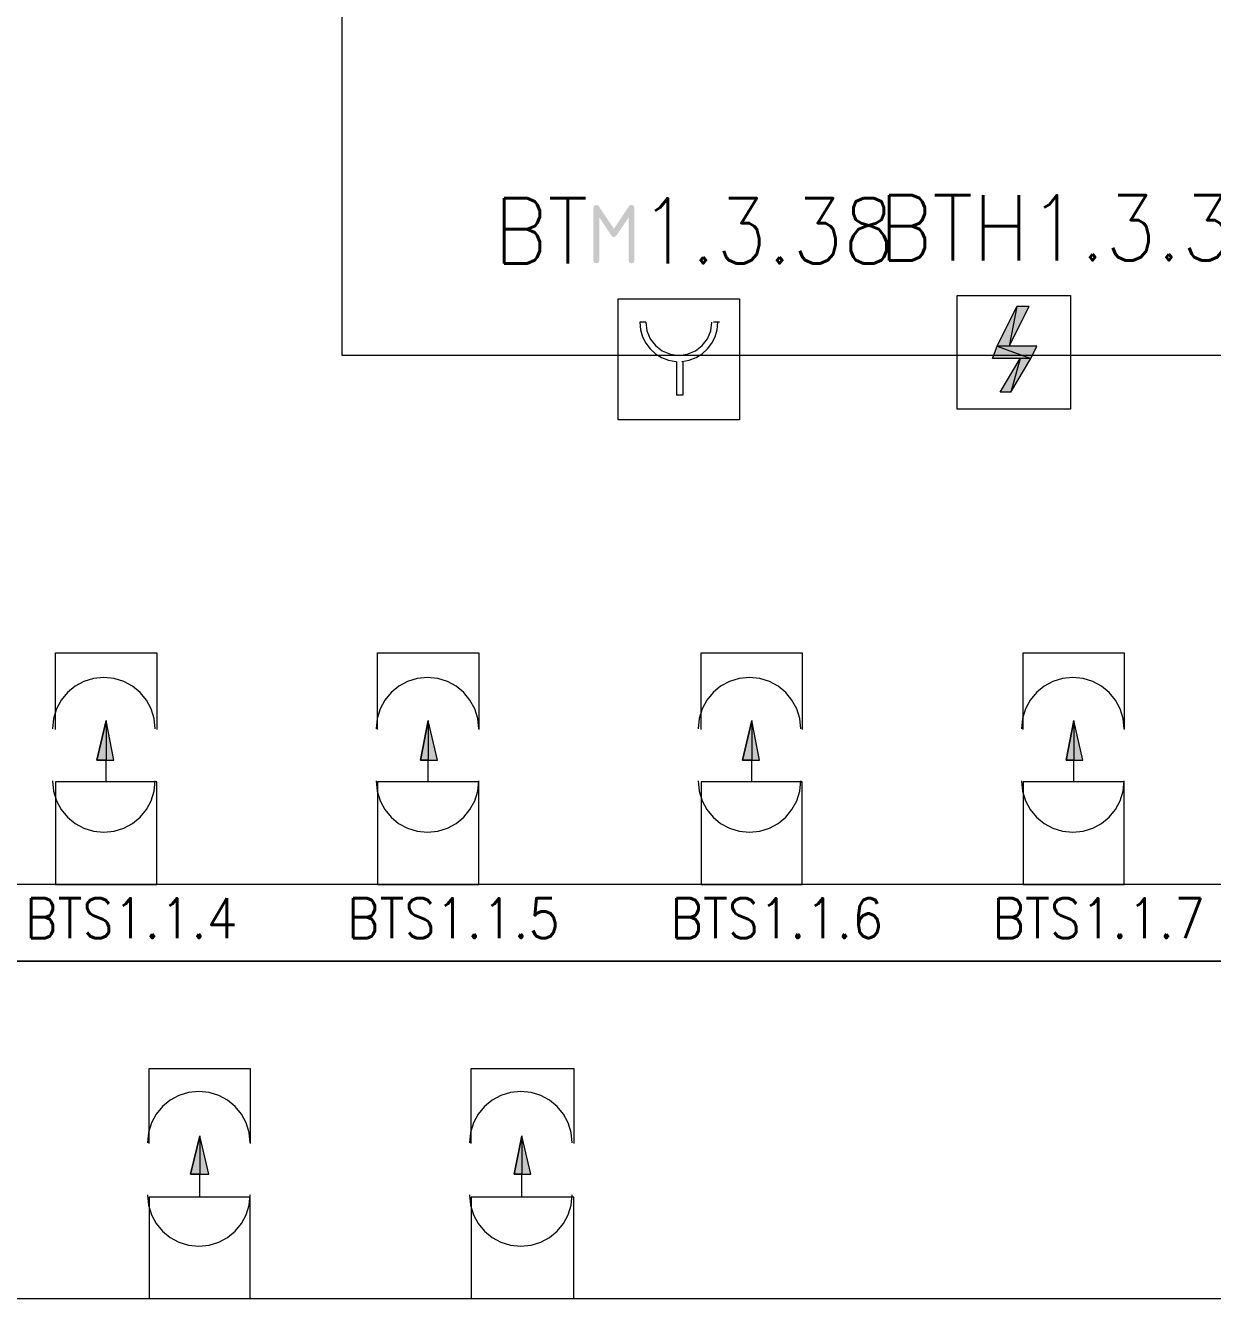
# Model space of a CAD drawing. Header units: millimetres. Extents: x 0 to 420, y 0 to 297.
# Drawn here: x 96.92 to 129.68, y 87.93 to 123.44 of the extents above; entities that cross this region are included whole.
import ezdxf

# ---------------------------------------------------------------- set-up
doc = ezdxf.new("R2010")
doc.units = ezdxf.units.MM
doc.styles.get("Standard").update_dxf_attribs({"font": 'STANDARD'})

msp = doc.modelspace()

# ---------------------------------------------------------------- hatches: boundary and pattern name
msp.add_hatch(color=7).paths.add_polyline_path([(113.648353, 118.496842), (113.708643, 118.476585), (113.728831, 118.415814), (113.728831, 116.96281), (113.708643, 116.902314), (113.648353, 116.882333), (113.587582, 116.902314), (113.567325, 116.96281), (113.567325, 118.150679), (113.238249, 117.657893), (113.203109, 117.620961), (113.163835, 117.608835), (113.123321, 117.620961), (113.087767, 117.657893), (112.760346, 118.150679), (112.760346, 116.96281), (112.740088, 116.902314), (112.679317, 116.882333), (112.618821, 116.902314), (112.598839, 116.96281), (112.598839, 118.415814), (112.618821, 118.476585), (112.679317, 118.496842), (112.719004, 118.486645), (112.750424, 118.456604), (113.163835, 117.836487), (113.579451, 118.461013), (113.608115, 118.487816)], flags=0)
h = msp.add_hatch(color=1)
h.paths.add_polyline_path([(124.629335, 115.697), (124.290668, 115.697), (124.079001, 114.596333)], flags=0)
h.paths.add_polyline_path([(124.290668, 115.697), (124.079001, 114.596333), (123.740335, 114.596333)], flags=0)
h = msp.add_hatch(color=1)
h.paths.add_polyline_path([(124.841001, 114.596333), (123.740335, 114.596333), (124.671668, 114.257666)], flags=0)
h.paths.add_polyline_path([(123.740335, 114.596333), (124.671668, 114.257666), (123.613335, 114.257666)], flags=0)
h = msp.add_hatch(color=1)
h.paths.add_polyline_path([(124.671668, 114.257666), (124.375335, 114.257666), (124.121335, 113.326333)], flags=0)
h.paths.add_polyline_path([(124.375335, 114.257666), (124.121335, 113.326333), (123.825001, 113.326333)], flags=0)
h = msp.add_hatch(color=6)
h.paths.add_polyline_path([(98.890668, 103.166333), (99.144668, 104.267), (99.144668, 103.166333)], flags=0)
h.paths.add_polyline_path([(99.144668, 104.267), (99.144668, 103.166333), (99.356335, 103.166333)], flags=0)
h = msp.add_hatch(color=6)
h.paths.add_polyline_path([(107.823001, 103.166333), (108.034668, 104.267), (108.034668, 103.166333)], flags=0)
h.paths.add_polyline_path([(108.034668, 104.267), (108.034668, 103.166333), (108.288668, 103.166333)], flags=0)
h = msp.add_hatch(color=6)
h.paths.add_polyline_path([(116.713001, 103.166333), (116.967001, 104.267), (116.967001, 103.166333)], flags=0)
h.paths.add_polyline_path([(116.967001, 104.267), (116.967001, 103.166333), (117.178668, 103.166333)], flags=0)
h = msp.add_hatch(color=6)
h.paths.add_polyline_path([(125.645335, 103.166333), (125.857001, 104.267), (125.857001, 103.166333)], flags=0)
h.paths.add_polyline_path([(125.857001, 104.267), (125.857001, 103.166333), (126.111001, 103.166333)], flags=0)
h = msp.add_hatch(color=6)
h.paths.add_polyline_path([(101.473001, 91.736333), (101.727001, 92.794666), (101.727001, 91.736333)], flags=0)
h.paths.add_polyline_path([(101.727001, 92.794666), (101.727001, 91.736333), (101.981001, 91.736333)], flags=0)
h = msp.add_hatch(color=6)
h.paths.add_polyline_path([(110.405335, 91.736333), (110.617001, 92.794666), (110.617001, 91.736333)], flags=0)
h.paths.add_polyline_path([(110.617001, 92.794666), (110.617001, 91.736333), (110.871001, 91.736333)], flags=0)

# ---------------------------------------------------------------- linework, layer by layer
at = {"color": 7, "lineweight": 0}
msp.add_lwpolyline([(25.696335, 97.620666), (25.696335, 193.928999), (368.850334, 193.928999), (368.850334, 97.620666), (25.696335, 97.620666), (368.850334, 97.620666), (368.850334, 68.368333), (25.696335, 68.368333)], close=True, dxfattribs=at)
at = {"color": 1, "lineweight": 0}
for points in [[(73.702335, 124.714), (76.538668, 124.714), (76.538668, 77.597), (297.434, 77.597), (297.434, 114.342333), (105.664001, 114.342333), (105.664001, 125.941666), (357.251, 125.941666), (357.251, 139.191999), (105.664001, 139.191999), (105.664001, 148.505333), (357.251, 148.505333), (357.251, 185.462333), (262.466667, 185.462333)], [(113.876668, 115.273666), (114.046001, 115.273666)], [(113.876668, 115.255704), (113.895885, 115.048818), (113.952406, 114.854688), (114.042628, 114.677213), (114.162947, 114.520295), (114.309762, 114.387834), (114.479469, 114.283732), (114.668467, 114.211888), (114.873152, 114.176204)], [(114.046001, 115.25625), (114.076688, 115.01803), (114.166683, 114.79959), (114.309844, 114.611646), (114.500026, 114.464913), (114.721926, 114.372973), (114.956168, 114.342327), (115.19041, 114.372973), (115.41231, 114.464913), (115.602492, 114.611646), (115.745653, 114.79959), (115.835648, 115.01803), (115.866335, 115.25625)], [(115.0392, 114.176191), (115.243884, 114.211877), (115.432877, 114.283725), (115.60258, 114.387833), (115.74939, 114.520298), (115.869706, 114.677219), (115.959929, 114.854693), (116.016455, 115.048818), (116.035685, 115.255691)], [(115.908668, 115.273666), (116.078001, 115.273666)], [(114.892668, 114.173), (114.892668, 113.241666)], [(115.062001, 114.173), (115.062001, 113.241666)], [(115.062001, 113.241666), (114.892668, 113.241666)]]:
    msp.add_lwpolyline(points, dxfattribs=at)
at = {"color": 6, "lineweight": 0}
for points in [[(72.136001, 122.597333), (72.136001, 112.098666), (75.480335, 112.098666), (75.480335, 88.307333), (100.330001, 88.307333)], [(97.747668, 104.013), (97.747668, 106.129666), (100.541668, 106.129666), (100.541668, 104.013)], [(106.637668, 104.013), (106.637668, 106.129666), (109.431668, 106.129666), (109.431668, 104.013)], [(115.570001, 104.013), (115.570001, 106.129666), (118.364001, 106.129666), (118.364001, 104.013)], [(124.460001, 104.013), (124.460001, 106.129666), (127.254001, 106.129666), (127.254001, 104.013)], [(100.499335, 104.034568), (100.470456, 104.320317), (100.387778, 104.586454), (100.257001, 104.827279), (100.083828, 105.037096), (99.873957, 105.210206), (99.633089, 105.34091), (99.366926, 105.423512), (99.081168, 105.452312), (98.79541, 105.423512), (98.529246, 105.34091), (98.288379, 105.210206), (98.078508, 105.037096), (97.905334, 104.827279), (97.774558, 104.586454), (97.69188, 104.320317), (97.663001, 104.034568)], [(109.431668, 104.034568), (109.402789, 104.320317), (109.320111, 104.586454), (109.189335, 104.827279), (109.016161, 105.037096), (108.80629, 105.210206), (108.565423, 105.34091), (108.29926, 105.423512), (108.013501, 105.452312), (107.727743, 105.423512), (107.46158, 105.34091), (107.220712, 105.210206), (107.010842, 105.037096), (106.837668, 104.827279), (106.706892, 104.586454), (106.624214, 104.320317), (106.595335, 104.034568)], [(118.321668, 104.034568), (118.292789, 104.320317), (118.210111, 104.586454), (118.079335, 104.827279), (117.906161, 105.037096), (117.69629, 105.210206), (117.455423, 105.34091), (117.18926, 105.423512), (116.903501, 105.452312), (116.617743, 105.423512), (116.35158, 105.34091), (116.110712, 105.210206), (115.900842, 105.037096), (115.727668, 104.827279), (115.596891, 104.586454), (115.514214, 104.320317), (115.485335, 104.034568)], [(127.254001, 104.034568), (127.225122, 104.320317), (127.142444, 104.586454), (127.011668, 104.827279), (126.838494, 105.037096), (126.628623, 105.210206), (126.387756, 105.34091), (126.121593, 105.423512), (125.835835, 105.452312), (125.550076, 105.423512), (125.283913, 105.34091), (125.043046, 105.210206), (124.833175, 105.037096), (124.660001, 104.827279), (124.529225, 104.586454), (124.446547, 104.320317), (124.417668, 104.034568)], [(99.144668, 102.573666), (99.144668, 103.166333), (99.356335, 103.166333), (99.144668, 104.267), (98.890668, 103.166333), (99.144668, 103.166333)], [(108.034668, 102.573666), (108.034668, 103.166333), (108.288668, 103.166333), (108.034668, 104.267), (107.823001, 103.166333), (108.034668, 103.166333)], [(116.967001, 102.573666), (116.967001, 103.166333), (117.178668, 103.166333), (116.967001, 104.267), (116.713001, 103.166333), (116.967001, 103.166333)], [(125.857001, 102.573666), (125.857001, 103.166333), (126.111001, 103.166333), (125.857001, 104.267), (125.645335, 103.166333), (125.857001, 103.166333)], [(97.663001, 102.594833), (97.691814, 102.309029), (97.774451, 102.042828), (97.905208, 101.801932), (98.078381, 101.592046), (98.288268, 101.418873), (98.529163, 101.288116), (98.795364, 101.205479), (99.081168, 101.176666), (99.366971, 101.205479), (99.633173, 101.288116), (99.874068, 101.418873), (100.083955, 101.592046), (100.257128, 101.801932), (100.387885, 102.042828), (100.470522, 102.309029), (100.499335, 102.594833)], [(106.595335, 102.594833), (106.624148, 102.309029), (106.706784, 102.042828), (106.837541, 101.801932), (107.010715, 101.592046), (107.220601, 101.418873), (107.461496, 101.288116), (107.727698, 101.205479), (108.013501, 101.176666), (108.299305, 101.205479), (108.565506, 101.288116), (108.806402, 101.418873), (109.016288, 101.592046), (109.189461, 101.801932), (109.320218, 102.042828), (109.402855, 102.309029), (109.431668, 102.594833)], [(115.485335, 102.594833), (115.514148, 102.309029), (115.596784, 102.042828), (115.727541, 101.801932), (115.900715, 101.592046), (116.110601, 101.418873), (116.351496, 101.288116), (116.617698, 101.205479), (116.903501, 101.176666), (117.189305, 101.205479), (117.455506, 101.288116), (117.696402, 101.418873), (117.906288, 101.592046), (118.079461, 101.801932), (118.210218, 102.042828), (118.292855, 102.309029), (118.321668, 102.594833)], [(124.417668, 102.594833), (124.446481, 102.309029), (124.529118, 102.042828), (124.659874, 101.801932), (124.833048, 101.592046), (125.042934, 101.418873), (125.28383, 101.288116), (125.550031, 101.205479), (125.835835, 101.176666), (126.121638, 101.205479), (126.387839, 101.288116), (126.628735, 101.418873), (126.838621, 101.592046), (127.011795, 101.801932), (127.142551, 102.042828), (127.225188, 102.309029), (127.254001, 102.594833)], [(112.056335, 88.307333), (345.821, 88.307333), (345.821, 99.737333), (91.609335, 99.737333)], [(100.330001, 92.583), (100.330001, 94.657333), (103.124001, 94.657333), (103.124001, 92.583)], [(109.220001, 92.583), (109.220001, 94.657333), (112.056335, 94.657333), (112.056335, 92.583)], [(103.124001, 92.604568), (103.095122, 92.890317), (103.012444, 93.156454), (102.881668, 93.397279), (102.708494, 93.607096), (102.498623, 93.780206), (102.257756, 93.91091), (101.991593, 93.993512), (101.705835, 94.022312), (101.420076, 93.993512), (101.153913, 93.91091), (100.913046, 93.780206), (100.703175, 93.607096), (100.530001, 93.397279), (100.399225, 93.156454), (100.316547, 92.890317), (100.287668, 92.604568)], [(112.014001, 92.604568), (111.985122, 92.890317), (111.902444, 93.156454), (111.771668, 93.397279), (111.598494, 93.607096), (111.388623, 93.780206), (111.147756, 93.91091), (110.881593, 93.993512), (110.595835, 94.022312), (110.310076, 93.993512), (110.043913, 93.91091), (109.803046, 93.780206), (109.593175, 93.607096), (109.420001, 93.397279), (109.289225, 93.156454), (109.206547, 92.890317), (109.177668, 92.604568)], [(101.727001, 91.101333), (101.727001, 91.736333), (101.981001, 91.736333), (101.727001, 92.794666), (101.473001, 91.736333), (101.727001, 91.736333)], [(110.617001, 91.101333), (110.617001, 91.736333), (110.871001, 91.736333), (110.617001, 92.794666), (110.405335, 91.736333), (110.617001, 91.736333)], [(100.287668, 91.164833), (100.316481, 90.879029), (100.399118, 90.612828), (100.529875, 90.371933), (100.703048, 90.162046), (100.912934, 89.988873), (101.15383, 89.858116), (101.420031, 89.775479), (101.705835, 89.746666), (101.991638, 89.775479), (102.257839, 89.858116), (102.498735, 89.988873), (102.708621, 90.162046), (102.881795, 90.371933), (103.012551, 90.612828), (103.095188, 90.879029), (103.124001, 91.164833)], [(109.177668, 91.164833), (109.206481, 90.879029), (109.289118, 90.612828), (109.419875, 90.371933), (109.593048, 90.162046), (109.802934, 89.988873), (110.04383, 89.858116), (110.310031, 89.775479), (110.595835, 89.746666), (110.881638, 89.775479), (111.147839, 89.858116), (111.388735, 89.988873), (111.598621, 90.162046), (111.771795, 90.371933), (111.902551, 90.612828), (111.985188, 90.879029), (112.014001, 91.164833)], [(103.124001, 88.307333), (109.220001, 88.307333)]]:
    msp.add_lwpolyline(points, dxfattribs=at)
at = {"color": 7, "lineweight": 0}
for points in [[(113.284001, 115.908666), (116.628335, 115.908666)], [(122.639668, 115.993333), (125.772335, 115.993333)]]:
    msp.add_lwpolyline(points, dxfattribs=at)
at = {"color": 1, "lineweight": 0}
for points in [[(116.628335, 115.908666), (116.628335, 112.564333), (113.284001, 112.564333), (113.284001, 115.908666)], [(125.772335, 112.860666), (122.639668, 112.860666), (122.639668, 115.993333), (125.772335, 115.993333)], [(124.290668, 115.697), (124.079001, 114.596333), (123.740335, 114.596333)], [(124.629335, 115.697), (124.290668, 115.697), (124.079001, 114.596333)], [(123.740335, 114.596333), (124.671668, 114.257666), (123.613335, 114.257666)], [(124.841001, 114.596333), (123.740335, 114.596333), (124.671668, 114.257666)], [(124.375335, 114.257666), (124.121335, 113.326333), (123.825001, 113.326333)], [(124.671668, 114.257666), (124.375335, 114.257666), (124.121335, 113.326333)]]:
    msp.add_lwpolyline(points, close=True, dxfattribs=at)
at = {"color": 6, "lineweight": 0}
for points in [[(98.890668, 103.166333), (99.144668, 104.267), (99.144668, 103.166333)], [(99.144668, 104.267), (99.144668, 103.166333), (99.356335, 103.166333)], [(107.823001, 103.166333), (108.034668, 104.267), (108.034668, 103.166333)], [(108.034668, 104.267), (108.034668, 103.166333), (108.288668, 103.166333)], [(116.713001, 103.166333), (116.967001, 104.267), (116.967001, 103.166333)], [(116.967001, 104.267), (116.967001, 103.166333), (117.178668, 103.166333)], [(125.645335, 103.166333), (125.857001, 104.267), (125.857001, 103.166333)], [(125.857001, 104.267), (125.857001, 103.166333), (126.111001, 103.166333)], [(100.541668, 99.737333), (100.541668, 102.573666), (97.747668, 102.573666), (97.747668, 99.737333)], [(109.431668, 99.737333), (109.431668, 102.573666), (106.637668, 102.573666), (106.637668, 99.737333)], [(118.364001, 99.737333), (118.364001, 102.573666), (115.570001, 102.573666), (115.570001, 99.737333)], [(127.254001, 99.737333), (127.254001, 102.573666), (124.460001, 102.573666), (124.460001, 99.737333)], [(101.473001, 91.736333), (101.727001, 92.794666), (101.727001, 91.736333)], [(101.727001, 92.794666), (101.727001, 91.736333), (101.981001, 91.736333)], [(110.405335, 91.736333), (110.617001, 92.794666), (110.617001, 91.736333)], [(110.617001, 92.794666), (110.617001, 91.736333), (110.871001, 91.736333)], [(103.124001, 88.307333), (103.124001, 91.101333), (100.330001, 91.101333), (100.330001, 88.307333)], [(112.056335, 88.307333), (112.056335, 91.101333), (109.220001, 91.101333), (109.220001, 88.307333)]]:
    msp.add_lwpolyline(points, close=True, dxfattribs=at)

# ---------------------------------------------------------------- texts
at = {"color": 7, "attachment_point": 1}
for s, insert, char_height, width in [('BT', (109.855, 118.680679), 1.798339, 2.59760078), ('1.3.38', (113.876667, 118.680679), 1.798339, 5.79464789), ('BTH1.3.37', (120.480665, 118.765342), 1.798339, 10.59021856), ('BTS1.1.4', (96.901002, 99.354162), 1.098488, 5.49243977), ('BTS1.1.5', (105.791002, 99.354162), 1.098488, 5.37038554), ('BTS1.1.6', (114.723333, 99.354162), 1.098488, 5.37038554), ('BTS1.1.7', (123.613342, 99.354162), 1.098488, 5.37038554)]:
    msp.add_mtext(s, dxfattribs=dict(at, insert=insert, char_height=char_height, width=width))

doc.saveas('drawing.dxf')
